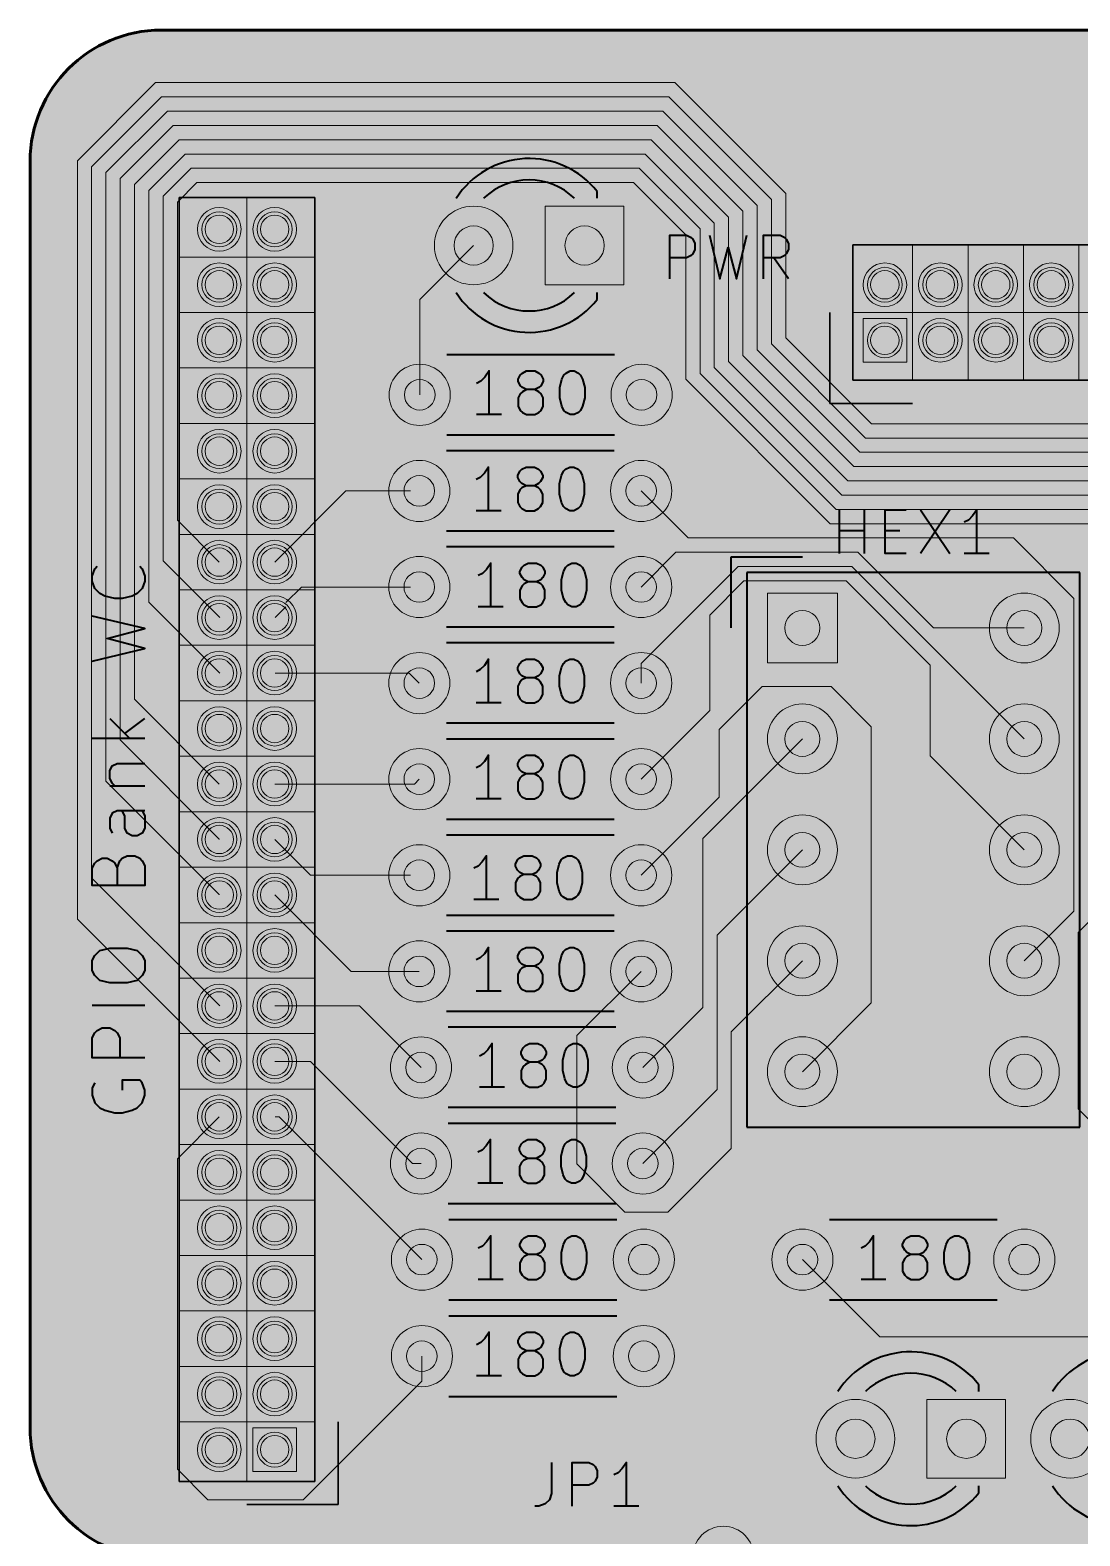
# Model space of a CAD drawing. Header units: millimetres. Extents: x 0 to 100, y -70 to 0.
# Drawn here: x 0 to 24.04, y -34.47 to 0 of the extents above; entities that cross this region are included whole.
import ezdxf

# ---------------------------------------------------------------- set-up
doc = ezdxf.new("R2010")
doc.units = ezdxf.units.MM
for name, color, linetype, lineweight, true_color in [('application board F.Cu', 8, 'Continuous', 18, 0x777779), ('application board F.Silkscreen', 18, 'Continuous', 40, 0x000000), ('application board pcb edge', 18, 'Continuous', 60, 0x000000), ('GPIO connector frame', 18, 'Continuous', 35, 0x000000), ('GPIO connector holes', 18, 'Continuous', 5, 0x000000), ('pcb board fill', 7, 'Continuous', 13, 0xefefef)]:
    doc.layers.add(name, color=color, linetype=linetype, lineweight=lineweight, true_color=true_color)

msp = doc.modelspace()

# ---------------------------------------------------------------- hatches: boundary and pattern name
at = {"layer": 'pcb board fill', "transparency": 33554687}
h = msp.add_hatch(color=256, dxfattribs=at)
edge = h.paths.add_edge_path(flags=0)
edge.add_line((100, -67.01), (100, -35.01))
edge.add_line((100, -35.01), (100, -3))
edge.add_arc((97, -3), 3, 0, 90)
edge.add_line((97, 0), (50, 0))
edge.add_line((50, 0), (3, 0))
edge.add_arc((3, -3), 3, 90, 180)
edge.add_line((0, -3), (0, -32))
edge.add_arc((3, -32), 3, 180, 270)
edge.add_line((3, -35), (7, -35))
edge.add_arc((7, -38), 3, 0, 90, ccw=False)
edge.add_line((10, -38), (10, -57))
edge.add_arc((13, -57), 3, 180, 270)
edge.add_line((13, -60), (15, -60))
edge.add_arc((15, -63), 3, 0, 90, ccw=False)
edge.add_line((18, -63), (18, -68))
edge.add_arc((20, -68), 2, 180, 270)
edge.add_line((20, -70), (50, -70))
edge.add_line((50, -70), (97, -70.000025))
edge.add_arc((96.9974, -66.9974), 3.002626, 270.0496133, 359.7595675)

# ---------------------------------------------------------------- linework, layer by layer
at = {"layer": 'application board F.Cu', "flags": 128}
for points in [[(1.081, -2.991864), (2.871864, -1.201)], [(2.871864, -1.201), (14.761, -1.201)], [(14.761, -1.201), (17.3, -3.74)], [(1.408, -3.127312), (3.007312, -1.528)], [(3.007312, -1.528), (14.625552, -1.528)], [(14.625552, -1.528), (16.973, -3.875448)], [(3.14276, -1.855), (1.735, -3.26276)], [(14.490104, -1.855), (3.14276, -1.855)], [(16.646, -4.010896), (14.490104, -1.855)], [(3.278208, -2.182), (2.062, -3.398208)], [(14.354656, -2.182), (3.278208, -2.182)], [(16.319, -4.146344), (14.354656, -2.182)], [(3.413656, -2.509), (2.389, -3.533656)], [(14.219208, -2.509), (3.413656, -2.509)], [(15.992, -4.281792), (14.219208, -2.509)], [(1.081, -20.351), (1.081, -2.991864)], [(3.549104, -2.836), (2.716, -3.669104)], [(14.08376, -2.836), (3.549104, -2.836)], [(15.665, -4.41724), (14.08376, -2.836)], [(1.408, -19.408), (1.408, -3.127312)], [(1.735, -3.26276), (1.735, -17.195)], [(2.062, -3.398208), (2.062, -16.252)], [(3.684552, -3.163), (3.043, -3.804552)], [(13.948312, -3.163), (3.684552, -3.163)], [(15.338, -4.552688), (13.948312, -3.163)], [(2.389, -3.533656), (2.389, -15.319)], [(2.716, -3.669104), (2.716, -13.096)], [(3.82, -3.49), (3.37, -3.94)], [(13.812864, -3.49), (3.82, -3.49)], [(15.011, -4.688136), (13.812864, -3.49)], [(17.3, -3.74), (17.3, -7.045104)], [(3.043, -3.804552), (3.043, -12.153)], [(3.37, -3.94), (3.37, -11.22)], [(13.595, -4.03), (13.595, -5.83), (11.795, -5.83), (11.795, -4.03), (13.595, -4.03)], [(16.646, -7.316), (16.646, -4.010896)], [(16.973, -3.875448), (16.973, -7.180552)], [(15.665, -7.722344), (15.665, -4.41724)], [(15.992, -7.586896), (15.992, -4.281792)], [(16.319, -7.451448), (16.319, -4.146344)], [(15.011, -7.99324), (15.011, -4.688136)], [(15.338, -7.857792), (15.338, -4.552688)], [(10.155, -4.93), (8.92, -6.165)], [(8.92, -6.165), (8.92, -8.35)], [(19.07, -6.6), (20.07, -6.6), (20.07, -7.6), (19.07, -7.6), (19.07, -6.6)], [(16.973, -7.180552), (19.130448, -9.338)], [(17.3, -7.045104), (19.265896, -9.011)], [(18.859552, -9.992), (16.319, -7.451448)], [(18.995, -9.665), (16.646, -7.316)], [(18.453208, -10.973), (15.338, -7.857792)], [(18.588656, -10.646), (15.665, -7.722344)], [(18.724104, -10.319), (15.992, -7.586896)], [(18.31776, -11.3), (15.011, -7.99324)], [(19.265896, -9.011), (40.515688, -9.011)], [(19.130448, -9.338), (40.38024, -9.338)], [(40.109344, -9.992), (18.859552, -9.992)], [(40.244792, -9.665), (18.995, -9.665)], [(39.973896, -10.319), (18.724104, -10.319)], [(7.23, -10.55), (5.6, -12.18)], [(8.7055, -10.55), (7.23, -10.55)], [(13.99, -10.55), (15.067, -11.627)], [(39.838448, -10.646), (18.588656, -10.646)], [(39.703, -10.973), (18.453208, -10.973)], [(3.37, -11.22), (4.33, -12.18)], [(38.02, -11.3), (18.31776, -11.3)], [(15.067, -11.627), (22.517, -11.627)], [(22.517, -11.627), (23.9, -13.01)], [(13.99, -12.75), (14.786, -11.954)], [(14.786, -11.954), (18.951698, -11.954)], [(18.951698, -11.954), (20.684948, -13.68725)], [(3.043, -12.153), (4.34, -13.45)], [(16.209, -12.281), (13.99, -14.5)], [(18.81625, -12.281), (16.209, -12.281)], [(22.7625, -16.22725), (18.81625, -12.281)], [(6.21, -12.75), (5.85525, -13.10475)], [(8.7055, -12.75), (6.21, -12.75)], [(16.344448, -12.608), (15.56, -13.392448)], [(18.680802, -12.608), (16.344448, -12.608)], [(20.61, -14.537198), (18.680802, -12.608)], [(2.716, -13.096), (4.34, -14.72)], [(16.8825, -14.48725), (16.8825, -12.88725), (18.4825, -12.88725), (18.4825, -14.48725), (16.8825, -14.48725)], [(23.9, -13.01), (23.9, -20.16975)], [(5.85525, -13.20475), (5.61, -13.45)], [(15.56, -13.392448), (15.56, -15.58)], [(20.684948, -13.68725), (22.7625, -13.68725)], [(8.68, -14.72), (5.61, -14.72)], [(8.91, -14.95), (8.68, -14.72)], [(13.99, -14.5), (13.99, -14.95)], [(20.61, -16.61475), (20.61, -14.537198)], [(15.78, -16.01), (16.76, -15.03)], [(16.76, -15.03), (18.34, -15.03)], [(18.34, -15.03), (19.26, -15.95)], [(2.389, -15.319), (4.33, -17.26)], [(15.56, -15.58), (13.99, -17.15)], [(15.78, -17.56), (15.78, -16.01)], [(19.26, -15.95), (19.26, -22.26975)], [(2.062, -16.252), (4.33, -18.52)], [(15.4, -18.50975), (17.6825, -16.22725)], [(22.7625, -18.76725), (20.61, -16.61475)], [(1.735, -17.195), (4.33, -19.79)], [(8.8, -17.26), (8.91, -17.15)], [(5.6, -17.26), (8.8, -17.26)], [(13.99, -19.35), (15.78, -17.56)], [(4.33, -18.52), (4.33, -18.53)], [(6.42, -19.35), (5.6, -18.53)], [(15.4, -22.38), (15.4, -18.50975)], [(15.727, -20.72275), (17.6825, -18.76725)], [(25.883, -18.76725), (23.993, -20.65725)], [(4.34, -22.34), (1.408, -19.408)], [(7.35, -19.35), (6.42, -19.35)], [(8.7055, -19.35), (7.2395, -19.35)], [(4.33, -19.79), (4.33, -19.8)], [(7.35, -21.55), (5.6, -19.8)], [(23.9, -20.16975), (22.7625, -21.30725)], [(4.34, -23.61), (1.081, -20.351)], [(23.993, -20.65725), (23.993, -24.695448)], [(15.727, -24.253), (15.727, -20.72275)], [(17.6825, -21.30725), (16.054, -22.93575)], [(8.91, -21.55), (7.35, -21.55)], [(12.52, -23.02), (13.99, -21.55)], [(7.54, -22.34), (5.6, -22.34)], [(8.95, -23.75), (7.54, -22.34)], [(14.03, -23.75), (15.4, -22.38)], [(19.26, -22.26975), (17.6825, -23.84725)], [(12.52, -25.96), (12.52, -23.02)], [(16.054, -22.93575), (16.054, -25.606)], [(5.6, -23.61), (6.417552, -23.61)], [(6.417552, -23.61), (8.757552, -25.95)], [(14.03, -25.95), (15.727, -24.253)], [(23.993, -24.695448), (25.594552, -26.297)], [(3.37, -25.84), (4.33, -24.88)], [(5.61, -24.88), (5.7, -24.88)], [(5.7, -24.88), (8.97, -28.15)], [(3.37, -32.95), (3.37, -25.84)], [(16.054, -25.606), (14.6, -27.06)], [(8.757552, -25.95), (8.95, -25.95)], [(13.62, -27.06), (12.52, -25.96)], [(14.6, -27.06), (13.62, -27.06)], [(17.6825, -28.15), (19.4525, -29.92)], [(19.4525, -29.92), (40.52, -29.92)], [(8.97, -30.36), (8.97, -30.93)], [(8.97, -30.93), (6.25, -33.65)], [(22.335, -31.35), (22.335, -33.15), (20.535, -33.15), (20.535, -31.35), (22.335, -31.35)], [(5.1, -33), (5.1, -32), (6.1, -32), (6.1, -33), (5.1, -33)], [(4.07, -33.65), (3.37, -32.95)], [(6.25, -33.65), (4.07, -33.65)]]:
    msp.add_lwpolyline(points, dxfattribs=at)
at = {"layer": 'application board F.Cu'}
for centre, radius in [((4.33, -4.56), 0.5), ((5.6, -4.56), 0.5), ((10.155, -4.93), 0.9), ((4.33, -4.56), 0.325), ((5.6, -4.56), 0.325), ((10.155, -4.93), 0.45), ((12.695, -4.93), 0.45), ((4.33, -5.83), 0.5), ((4.33, -5.83), 0.325), ((5.6, -5.83), 0.5), ((5.6, -5.83), 0.325), ((19.57, -5.83), 0.5), ((19.57, -5.83), 0.325), ((20.84, -5.83), 0.5), ((20.84, -5.83), 0.325), ((22.11, -5.83), 0.5), ((22.11, -5.83), 0.325), ((23.38, -5.83), 0.5), ((23.38, -5.83), 0.325), ((4.33, -7.1), 0.5), ((4.33, -7.1), 0.325), ((5.6, -7.1), 0.5), ((5.6, -7.1), 0.325), ((19.57, -7.1), 0.325), ((20.84, -7.1), 0.5), ((20.84, -7.1), 0.325), ((22.11, -7.1), 0.5), ((22.11, -7.1), 0.325), ((23.38, -7.1), 0.5), ((23.38, -7.1), 0.325), ((4.33, -8.37), 0.5), ((5.6, -8.37), 0.5), ((8.92, -8.35), 0.7), ((14, -8.35), 0.7), ((4.33, -8.37), 0.325), ((5.6, -8.37), 0.325), ((8.92, -8.35), 0.35), ((14, -8.35), 0.35), ((4.33, -9.64), 0.5), ((5.6, -9.64), 0.5), ((4.33, -9.64), 0.325), ((5.6, -9.64), 0.325), ((8.91, -10.55), 0.7), ((13.99, -10.55), 0.7), ((8.91, -10.55), 0.35), ((13.99, -10.55), 0.35), ((4.33, -10.91), 0.5), ((4.33, -10.91), 0.325), ((5.6, -10.91), 0.5), ((5.6, -10.91), 0.325), ((4.33, -12.18), 0.5), ((5.6, -12.18), 0.5), ((4.33, -12.18), 0.325), ((5.6, -12.18), 0.325), ((8.91, -12.75), 0.7), ((13.99, -12.75), 0.7), ((8.91, -12.75), 0.35), ((13.99, -12.75), 0.35), ((4.33, -13.45), 0.5), ((5.6, -13.45), 0.5), ((22.7625, -13.68725), 0.8), ((4.33, -13.45), 0.325), ((5.6, -13.45), 0.325), ((17.6825, -13.68725), 0.4), ((22.7625, -13.68725), 0.4), ((4.33, -14.72), 0.5), ((4.33, -14.72), 0.325), ((5.6, -14.72), 0.5), ((5.6, -14.72), 0.325), ((8.91, -14.95), 0.7), ((13.99, -14.95), 0.7), ((8.91, -14.95), 0.35), ((13.99, -14.95), 0.35), ((4.33, -15.99), 0.5), ((5.6, -15.99), 0.5), ((17.6825, -16.22725), 0.8), ((22.7625, -16.22725), 0.8), ((4.33, -15.99), 0.325), ((5.6, -15.99), 0.325), ((17.6825, -16.22725), 0.4), ((22.7625, -16.22725), 0.4), ((8.91, -17.15), 0.7), ((13.99, -17.15), 0.7), ((4.33, -17.26), 0.5), ((5.6, -17.26), 0.5), ((8.91, -17.15), 0.35), ((13.99, -17.15), 0.35), ((4.33, -17.26), 0.325), ((5.6, -17.26), 0.325), ((4.33, -18.53), 0.5), ((4.33, -18.53), 0.325), ((5.6, -18.53), 0.5), ((5.6, -18.53), 0.325), ((17.6825, -18.76725), 0.8), ((22.7625, -18.76725), 0.8), ((17.6825, -18.76725), 0.4), ((22.7625, -18.76725), 0.4), ((8.91, -19.35), 0.7), ((13.99, -19.35), 0.7), ((4.33, -19.8), 0.5), ((5.6, -19.8), 0.5), ((8.91, -19.35), 0.35), ((13.99, -19.35), 0.35), ((4.33, -19.8), 0.325), ((5.6, -19.8), 0.325), ((4.33, -21.07), 0.5), ((5.6, -21.07), 0.5), ((17.6825, -21.30725), 0.8), ((22.7625, -21.30725), 0.8), ((4.33, -21.07), 0.325), ((5.6, -21.07), 0.325), ((8.91, -21.55), 0.7), ((13.99, -21.55), 0.7), ((17.6825, -21.30725), 0.4), ((22.7625, -21.30725), 0.4), ((8.91, -21.55), 0.35), ((13.99, -21.55), 0.35), ((4.33, -22.34), 0.5), ((4.33, -22.34), 0.325), ((5.6, -22.34), 0.5), ((5.6, -22.34), 0.325), ((8.95, -23.75), 0.7), ((14.03, -23.75), 0.7), ((17.6825, -23.84725), 0.8), ((22.7625, -23.84725), 0.8), ((4.33, -23.61), 0.5), ((4.33, -23.61), 0.325), ((5.6, -23.61), 0.5), ((5.6, -23.61), 0.325), ((8.95, -23.75), 0.35), ((14.03, -23.75), 0.35), ((17.6825, -23.84725), 0.4), ((22.7625, -23.84725), 0.4), ((4.33, -24.88), 0.5), ((5.6, -24.88), 0.5), ((4.33, -24.88), 0.325), ((5.6, -24.88), 0.325), ((8.95, -25.95), 0.7), ((14.03, -25.95), 0.7), ((4.33, -26.15), 0.5), ((4.33, -26.15), 0.325), ((5.6, -26.15), 0.5), ((5.6, -26.15), 0.325), ((8.95, -25.95), 0.35), ((14.03, -25.95), 0.35), ((4.33, -27.42), 0.5), ((4.33, -27.42), 0.325), ((5.6, -27.42), 0.5), ((5.6, -27.42), 0.325), ((8.97, -28.15), 0.7), ((14.05, -28.15), 0.7), ((17.6825, -28.15), 0.7), ((22.7625, -28.15), 0.7), ((8.97, -28.15), 0.35), ((14.05, -28.15), 0.35), ((17.6825, -28.15), 0.35), ((22.7625, -28.15), 0.35), ((4.33, -28.69), 0.5), ((5.6, -28.69), 0.5), ((4.33, -28.69), 0.325), ((5.6, -28.69), 0.325), ((4.33, -29.96), 0.5), ((4.33, -29.96), 0.325), ((5.6, -29.96), 0.5), ((5.6, -29.96), 0.325), ((8.97, -30.36), 0.7), ((14.05, -30.36), 0.7), ((8.97, -30.36), 0.35), ((14.05, -30.36), 0.35), ((4.33, -31.23), 0.5), ((4.33, -31.23), 0.325), ((5.6, -31.23), 0.5), ((5.6, -31.23), 0.325), ((18.895, -32.25), 0.9), ((23.81, -32.25), 0.9), ((4.33, -32.5), 0.5), ((18.895, -32.25), 0.45), ((21.435, -32.25), 0.45), ((23.81, -32.25), 0.45), ((4.33, -32.5), 0.325), ((5.6, -32.5), 0.325), ((15.8704, -34.955), 0.7)]:
    msp.add_circle(centre, radius, dxfattribs=at)
at = {"layer": 'application board F.Silkscreen', "flags": 128}
for points in [[(12.985, -3.694484, 0.513930266), (9.752665, -3.851392)], [(12.465961, -3.85, 0.40351877), (10.38387, -3.850163)], [(9.752665, -6.008608, 0.513930266), (12.985, -6.165516)], [(10.38387, -6.009837, 0.40351877), (12.465961, -6.01)], [(21.725, -31.014484, 0.513930266), (18.492665, -31.171392)], [(26.64, -31.014484, 0.513930266), (23.407665, -31.171392)], [(21.205961, -31.17, 0.40351877), (19.12387, -31.170163)], [(18.492665, -33.328608, 0.513930266), (21.725, -33.485516)], [(19.12387, -33.329837, 0.40351877), (21.205961, -33.33)], [(23.407665, -33.328608, 0.513930266), (26.64, -33.485516)]]:
    msp.add_lwpolyline(points, format="xyb", dxfattribs=at)
for points in [[(12.985, -3.85), (12.985, -3.694)], [(14.646666, -5.69238), (14.646666, -4.69238), (15.027619, -4.69238), (15.122857, -4.74), (15.170476, -4.787619), (15.218095, -4.882857), (15.218095, -5.025714), (15.170476, -5.120952), (15.122857, -5.168571), (15.027619, -5.21619), (14.646666, -5.21619)], [(15.551428, -4.69238), (15.789523, -5.69238), (15.98, -4.978095), (16.170476, -5.69238), (16.408571, -4.69238)], [(16.789523, -5.69238), (16.789523, -4.69238), (17.170476, -4.69238), (17.265714, -4.74), (17.313333, -4.787619), (17.360952, -4.882857), (17.360952, -5.025714), (17.313333, -5.120952), (17.265714, -5.168571), (17.170476, -5.21619), (16.789523, -5.21619)], [(17.360952, -5.69238), (17.027619, -5.21619)], [(12.985, -6.166), (12.985, -6.01)], [(13.38, -7.43), (9.54, -7.43)], [(10.507619, -8.80238), (10.507619, -7.80238), (10.41238, -7.945238), (10.317142, -8.040476), (10.221904, -8.088095)], [(11.364761, -8.230952), (11.269523, -8.183333), (11.221904, -8.135714), (11.174285, -8.040476), (11.174285, -7.992857), (11.221904, -7.897619), (11.269523, -7.85), (11.364761, -7.80238), (11.555238, -7.80238), (11.650476, -7.85), (11.698095, -7.897619), (11.745714, -7.992857), (11.745714, -8.040476), (11.698095, -8.135714), (11.650476, -8.183333), (11.555238, -8.230952), (11.364761, -8.230952), (11.269523, -8.278571), (11.221904, -8.32619), (11.174285, -8.421428), (11.174285, -8.611904), (11.221904, -8.707142), (11.269523, -8.754761), (11.364761, -8.80238), (11.555238, -8.80238), (11.650476, -8.754761), (11.698095, -8.707142), (11.745714, -8.611904), (11.745714, -8.421428), (11.698095, -8.32619), (11.650476, -8.278571), (11.555238, -8.230952)], [(12.364761, -7.80238), (12.46, -7.80238), (12.555238, -7.85), (12.602857, -7.897619), (12.650476, -7.992857), (12.698095, -8.183333), (12.698095, -8.421428), (12.650476, -8.611904), (12.602857, -8.707142), (12.555238, -8.754761), (12.46, -8.80238), (12.364761, -8.80238), (12.269523, -8.754761), (12.221904, -8.707142), (12.174285, -8.611904), (12.126666, -8.421428), (12.126666, -8.183333), (12.174285, -7.992857), (12.221904, -7.897619), (12.269523, -7.85), (12.364761, -7.80238)], [(10.793333, -8.80238), (10.221904, -8.80238)], [(13.38, -9.27), (9.54, -9.27)], [(13.37, -9.63), (9.53, -9.63)], [(10.497619, -11.00238), (10.497619, -10.00238), (10.40238, -10.145238), (10.307142, -10.240476), (10.211904, -10.288095)], [(11.354761, -10.430952), (11.259523, -10.383333), (11.211904, -10.335714), (11.164285, -10.240476), (11.164285, -10.192857), (11.211904, -10.097619), (11.259523, -10.05), (11.354761, -10.00238), (11.545238, -10.00238), (11.640476, -10.05), (11.688095, -10.097619), (11.735714, -10.192857), (11.735714, -10.240476), (11.688095, -10.335714), (11.640476, -10.383333), (11.545238, -10.430952), (11.354761, -10.430952), (11.259523, -10.478571), (11.211904, -10.52619), (11.164285, -10.621428), (11.164285, -10.811904), (11.211904, -10.907142), (11.259523, -10.954761), (11.354761, -11.00238), (11.545238, -11.00238), (11.640476, -10.954761), (11.688095, -10.907142), (11.735714, -10.811904), (11.735714, -10.621428), (11.688095, -10.52619), (11.640476, -10.478571), (11.545238, -10.430952)], [(12.354761, -10.00238), (12.45, -10.00238), (12.545238, -10.05), (12.592857, -10.097619), (12.640476, -10.192857), (12.688095, -10.383333), (12.688095, -10.621428), (12.640476, -10.811904), (12.592857, -10.907142), (12.545238, -10.954761), (12.45, -11.00238), (12.354761, -11.00238), (12.259523, -10.954761), (12.211904, -10.907142), (12.164285, -10.811904), (12.116666, -10.621428), (12.116666, -10.383333), (12.164285, -10.192857), (12.211904, -10.097619), (12.259523, -10.05), (12.354761, -10.00238)], [(10.783333, -11.00238), (10.211904, -11.00238)], [(18.532023, -11.98063), (18.532023, -10.98063)], [(19.103452, -11.98063), (19.103452, -10.98063)], [(20.055833, -11.98063), (19.579642, -11.98063), (19.579642, -10.98063), (20.055833, -10.98063)], [(20.389166, -10.98063), (21.055833, -11.98063)], [(21.055833, -10.98063), (20.389166, -11.98063)], [(21.67488, -11.98063), (21.67488, -10.98063), (21.579642, -11.123488), (21.484404, -11.218726), (21.389166, -11.266345)], [(13.37, -11.47), (9.53, -11.47)], [(18.532023, -11.456821), (19.103452, -11.456821)], [(19.579642, -11.456821), (19.912976, -11.456821)], [(13.37, -11.83), (9.53, -11.83)], [(16.0525, -13.68725), (16.0525, -12.05725)], [(16.0525, -12.05725), (17.6825, -12.05725)], [(21.960595, -11.98063), (21.389166, -11.98063)], [(2.508571, -12.272857), (2.565714, -12.33), (2.622857, -12.501428), (2.622857, -12.615714), (2.565714, -12.787142), (2.451428, -12.901428), (2.337142, -12.958571), (2.108571, -13.015714), (1.937142, -13.015714), (1.708571, -12.958571), (1.594285, -12.901428), (1.48, -12.787142), (1.422857, -12.615714), (1.422857, -12.501428), (1.48, -12.33), (1.537142, -12.272857)], [(10.547619, -13.20238), (10.547619, -12.20238), (10.45238, -12.345238), (10.357142, -12.440476), (10.261904, -12.488095)], [(11.404761, -12.630952), (11.309523, -12.583333), (11.261904, -12.535714), (11.214285, -12.440476), (11.214285, -12.392857), (11.261904, -12.297619), (11.309523, -12.25), (11.404761, -12.20238), (11.595238, -12.20238), (11.690476, -12.25), (11.738095, -12.297619), (11.785714, -12.392857), (11.785714, -12.440476), (11.738095, -12.535714), (11.690476, -12.583333), (11.595238, -12.630952), (11.404761, -12.630952), (11.309523, -12.678571), (11.261904, -12.72619), (11.214285, -12.821428), (11.214285, -13.011904), (11.261904, -13.107142), (11.309523, -13.154761), (11.404761, -13.20238), (11.595238, -13.20238), (11.690476, -13.154761), (11.738095, -13.107142), (11.785714, -13.011904), (11.785714, -12.821428), (11.738095, -12.72619), (11.690476, -12.678571), (11.595238, -12.630952)], [(12.404761, -12.20238), (12.5, -12.20238), (12.595238, -12.25), (12.642857, -12.297619), (12.690476, -12.392857), (12.738095, -12.583333), (12.738095, -12.821428), (12.690476, -13.011904), (12.642857, -13.107142), (12.595238, -13.154761), (12.5, -13.20238), (12.404761, -13.20238), (12.309523, -13.154761), (12.261904, -13.107142), (12.214285, -13.011904), (12.166666, -12.821428), (12.166666, -12.583333), (12.214285, -12.392857), (12.261904, -12.297619), (12.309523, -12.25), (12.404761, -12.20238)], [(24.0325, -12.41725), (16.4125, -12.41725)], [(16.4125, -12.41725), (16.4125, -25.11725)], [(24.0325, -25.11725), (24.0325, -12.41725)], [(1.422857, -14.444285), (2.622857, -14.158571), (1.765714, -13.93), (2.622857, -13.701428), (1.422857, -13.415714)], [(10.833333, -13.20238), (10.261904, -13.20238)], [(13.37, -13.67), (9.53, -13.67)], [(13.37, -14.03), (9.53, -14.03)], [(10.497619, -15.40238), (10.497619, -14.40238), (10.40238, -14.545238), (10.307142, -14.640476), (10.211904, -14.688095)], [(11.354761, -14.830952), (11.259523, -14.783333), (11.211904, -14.735714), (11.164285, -14.640476), (11.164285, -14.592857), (11.211904, -14.497619), (11.259523, -14.45), (11.354761, -14.40238), (11.545238, -14.40238), (11.640476, -14.45), (11.688095, -14.497619), (11.735714, -14.592857), (11.735714, -14.640476), (11.688095, -14.735714), (11.640476, -14.783333), (11.545238, -14.830952), (11.354761, -14.830952), (11.259523, -14.878571), (11.211904, -14.92619), (11.164285, -15.021428), (11.164285, -15.211904), (11.211904, -15.307142), (11.259523, -15.354761), (11.354761, -15.40238), (11.545238, -15.40238), (11.640476, -15.354761), (11.688095, -15.307142), (11.735714, -15.211904), (11.735714, -15.021428), (11.688095, -14.92619), (11.640476, -14.878571), (11.545238, -14.830952)], [(12.354761, -14.40238), (12.45, -14.40238), (12.545238, -14.45), (12.592857, -14.497619), (12.640476, -14.592857), (12.688095, -14.783333), (12.688095, -15.021428), (12.640476, -15.211904), (12.592857, -15.307142), (12.545238, -15.354761), (12.45, -15.40238), (12.354761, -15.40238), (12.259523, -15.354761), (12.211904, -15.307142), (12.164285, -15.211904), (12.116666, -15.021428), (12.116666, -14.783333), (12.164285, -14.592857), (12.211904, -14.497619), (12.259523, -14.45), (12.354761, -14.40238)], [(10.783333, -15.40238), (10.211904, -15.40238)], [(1.822857, -15.758571), (2.28, -16.215714)], [(2.165714, -16.101428), (2.622857, -15.758571)], [(13.37, -15.87), (9.53, -15.87)], [(2.622857, -16.215714), (1.422857, -16.215714)], [(13.37, -16.23), (9.53, -16.23)], [(1.937142, -17.301428), (1.88, -17.244285), (1.822857, -17.13), (1.822857, -16.958571), (1.88, -16.844285), (1.994285, -16.787142), (2.622857, -16.787142)], [(10.497619, -17.60238), (10.497619, -16.60238), (10.40238, -16.745238), (10.307142, -16.840476), (10.211904, -16.888095)], [(11.354761, -17.030952), (11.259523, -16.983333), (11.211904, -16.935714), (11.164285, -16.840476), (11.164285, -16.792857), (11.211904, -16.697619), (11.259523, -16.65), (11.354761, -16.60238), (11.545238, -16.60238), (11.640476, -16.65), (11.688095, -16.697619), (11.735714, -16.792857), (11.735714, -16.840476), (11.688095, -16.935714), (11.640476, -16.983333), (11.545238, -17.030952), (11.354761, -17.030952), (11.259523, -17.078571), (11.211904, -17.12619), (11.164285, -17.221428), (11.164285, -17.411904), (11.211904, -17.507142), (11.259523, -17.554761), (11.354761, -17.60238), (11.545238, -17.60238), (11.640476, -17.554761), (11.688095, -17.507142), (11.735714, -17.411904), (11.735714, -17.221428), (11.688095, -17.12619), (11.640476, -17.078571), (11.545238, -17.030952)], [(12.354761, -16.60238), (12.45, -16.60238), (12.545238, -16.65), (12.592857, -16.697619), (12.640476, -16.792857), (12.688095, -16.983333), (12.688095, -17.221428), (12.640476, -17.411904), (12.592857, -17.507142), (12.545238, -17.554761), (12.45, -17.60238), (12.354761, -17.60238), (12.259523, -17.554761), (12.211904, -17.507142), (12.164285, -17.411904), (12.116666, -17.221428), (12.116666, -16.983333), (12.164285, -16.792857), (12.211904, -16.697619), (12.259523, -16.65), (12.354761, -16.60238)], [(1.822857, -17.301428), (2.622857, -17.301428)], [(2.622857, -17.872857), (1.994285, -17.872857), (1.88, -17.93), (1.822857, -18.044285), (1.822857, -18.272857), (1.88, -18.387142)], [(2.565714, -17.872857), (2.622857, -17.987142), (2.622857, -18.272857), (2.565714, -18.387142), (2.451428, -18.444285), (2.337142, -18.444285), (2.222857, -18.387142), (2.165714, -18.272857), (2.165714, -17.987142), (2.108571, -17.872857)], [(10.783333, -17.60238), (10.211904, -17.60238)], [(13.37, -18.07), (9.53, -18.07)], [(13.37, -18.43), (9.53, -18.43)], [(1.994285, -19.187142), (2.051428, -19.015714), (2.108571, -18.958571), (2.222857, -18.901428), (2.394285, -18.901428), (2.508571, -18.958571), (2.565714, -19.015714), (2.622857, -19.13), (2.622857, -19.587142), (1.422857, -19.587142), (1.422857, -19.187142), (1.48, -19.072857), (1.537142, -19.015714), (1.651428, -18.958571), (1.765714, -18.958571), (1.88, -19.015714), (1.937142, -19.072857), (1.994285, -19.187142), (1.994285, -19.587142)], [(10.447619, -19.90238), (10.447619, -18.90238), (10.35238, -19.045238), (10.257142, -19.140476), (10.161904, -19.188095)], [(11.304761, -19.330952), (11.209523, -19.283333), (11.161904, -19.235714), (11.114285, -19.140476), (11.114285, -19.092857), (11.161904, -18.997619), (11.209523, -18.95), (11.304761, -18.90238), (11.495238, -18.90238), (11.590476, -18.95), (11.638095, -18.997619), (11.685714, -19.092857), (11.685714, -19.140476), (11.638095, -19.235714), (11.590476, -19.283333), (11.495238, -19.330952), (11.304761, -19.330952), (11.209523, -19.378571), (11.161904, -19.42619), (11.114285, -19.521428), (11.114285, -19.711904), (11.161904, -19.807142), (11.209523, -19.854761), (11.304761, -19.90238), (11.495238, -19.90238), (11.590476, -19.854761), (11.638095, -19.807142), (11.685714, -19.711904), (11.685714, -19.521428), (11.638095, -19.42619), (11.590476, -19.378571), (11.495238, -19.330952)], [(12.304761, -18.90238), (12.4, -18.90238), (12.495238, -18.95), (12.542857, -18.997619), (12.590476, -19.092857), (12.638095, -19.283333), (12.638095, -19.521428), (12.590476, -19.711904), (12.542857, -19.807142), (12.495238, -19.854761), (12.4, -19.90238), (12.304761, -19.90238), (12.209523, -19.854761), (12.161904, -19.807142), (12.114285, -19.711904), (12.066666, -19.521428), (12.066666, -19.283333), (12.114285, -19.092857), (12.161904, -18.997619), (12.209523, -18.95), (12.304761, -18.90238)], [(10.733333, -19.90238), (10.161904, -19.90238)], [(13.37, -20.27), (9.53, -20.27)], [(13.37, -20.63), (9.53, -20.63)], [(1.422857, -21.53), (1.422857, -21.301428), (1.48, -21.187142), (1.594285, -21.072857), (1.822857, -21.015714), (2.222857, -21.015714), (2.451428, -21.072857), (2.565714, -21.187142), (2.622857, -21.301428), (2.622857, -21.53), (2.565714, -21.644285), (2.451428, -21.758571), (2.222857, -21.815714), (1.822857, -21.815714), (1.594285, -21.758571), (1.48, -21.644285), (1.422857, -21.53)], [(10.497619, -22.00238), (10.497619, -21.00238), (10.40238, -21.145238), (10.307142, -21.240476), (10.211904, -21.288095)], [(11.354761, -21.430952), (11.259523, -21.383333), (11.211904, -21.335714), (11.164285, -21.240476), (11.164285, -21.192857), (11.211904, -21.097619), (11.259523, -21.05), (11.354761, -21.00238), (11.545238, -21.00238), (11.640476, -21.05), (11.688095, -21.097619), (11.735714, -21.192857), (11.735714, -21.240476), (11.688095, -21.335714), (11.640476, -21.383333), (11.545238, -21.430952), (11.354761, -21.430952), (11.259523, -21.478571), (11.211904, -21.52619), (11.164285, -21.621428), (11.164285, -21.811904), (11.211904, -21.907142), (11.259523, -21.954761), (11.354761, -22.00238), (11.545238, -22.00238), (11.640476, -21.954761), (11.688095, -21.907142), (11.735714, -21.811904), (11.735714, -21.621428), (11.688095, -21.52619), (11.640476, -21.478571), (11.545238, -21.430952)], [(12.354761, -21.00238), (12.45, -21.00238), (12.545238, -21.05), (12.592857, -21.097619), (12.640476, -21.192857), (12.688095, -21.383333), (12.688095, -21.621428), (12.640476, -21.811904), (12.592857, -21.907142), (12.545238, -21.954761), (12.45, -22.00238), (12.354761, -22.00238), (12.259523, -21.954761), (12.211904, -21.907142), (12.164285, -21.811904), (12.116666, -21.621428), (12.116666, -21.383333), (12.164285, -21.192857), (12.211904, -21.097619), (12.259523, -21.05), (12.354761, -21.00238)], [(10.783333, -22.00238), (10.211904, -22.00238)], [(2.622857, -22.33), (1.422857, -22.33)], [(13.37, -22.47), (9.53, -22.47)], [(2.622857, -23.53), (1.422857, -23.53), (1.422857, -23.072857), (1.48, -22.958571), (1.537142, -22.901428), (1.651428, -22.844285), (1.822857, -22.844285), (1.937142, -22.901428), (1.994285, -22.958571), (2.051428, -23.072857), (2.051428, -23.53)], [(13.41, -22.83), (9.57, -22.83)], [(10.577619, -24.20238), (10.577619, -23.20238), (10.48238, -23.345238), (10.387142, -23.440476), (10.291904, -23.488095)], [(11.434761, -23.630952), (11.339523, -23.583333), (11.291904, -23.535714), (11.244285, -23.440476), (11.244285, -23.392857), (11.291904, -23.297619), (11.339523, -23.25), (11.434761, -23.20238), (11.625238, -23.20238), (11.720476, -23.25), (11.768095, -23.297619), (11.815714, -23.392857), (11.815714, -23.440476), (11.768095, -23.535714), (11.720476, -23.583333), (11.625238, -23.630952), (11.434761, -23.630952), (11.339523, -23.678571), (11.291904, -23.72619), (11.244285, -23.821428), (11.244285, -24.011904), (11.291904, -24.107142), (11.339523, -24.154761), (11.434761, -24.20238), (11.625238, -24.20238), (11.720476, -24.154761), (11.768095, -24.107142), (11.815714, -24.011904), (11.815714, -23.821428), (11.768095, -23.72619), (11.720476, -23.678571), (11.625238, -23.630952)], [(12.434761, -23.20238), (12.53, -23.20238), (12.625238, -23.25), (12.672857, -23.297619), (12.720476, -23.392857), (12.768095, -23.583333), (12.768095, -23.821428), (12.720476, -24.011904), (12.672857, -24.107142), (12.625238, -24.154761), (12.53, -24.20238), (12.434761, -24.20238), (12.339523, -24.154761), (12.291904, -24.107142), (12.244285, -24.011904), (12.196666, -23.821428), (12.196666, -23.583333), (12.244285, -23.392857), (12.291904, -23.297619), (12.339523, -23.25), (12.434761, -23.20238)], [(1.48, -24.101428), (1.422857, -24.215714), (1.422857, -24.387142), (1.48, -24.558571), (1.594285, -24.672857), (1.708571, -24.73), (1.937142, -24.787142), (2.108571, -24.787142), (2.337142, -24.73), (2.451428, -24.672857), (2.565714, -24.558571), (2.622857, -24.387142), (2.622857, -24.272857), (2.565714, -24.101428), (2.508571, -24.044285), (2.108571, -24.044285), (2.108571, -24.272857)], [(10.863333, -24.20238), (10.291904, -24.20238)], [(13.41, -24.67), (9.57, -24.67)], [(13.41, -25.03), (9.57, -25.03)], [(16.4125, -25.11725), (24.0325, -25.11725)], [(10.537619, -26.40238), (10.537619, -25.40238), (10.44238, -25.545238), (10.347142, -25.640476), (10.251904, -25.688095)], [(11.394761, -25.830952), (11.299523, -25.783333), (11.251904, -25.735714), (11.204285, -25.640476), (11.204285, -25.592857), (11.251904, -25.497619), (11.299523, -25.45), (11.394761, -25.40238), (11.585238, -25.40238), (11.680476, -25.45), (11.728095, -25.497619), (11.775714, -25.592857), (11.775714, -25.640476), (11.728095, -25.735714), (11.680476, -25.783333), (11.585238, -25.830952), (11.394761, -25.830952), (11.299523, -25.878571), (11.251904, -25.92619), (11.204285, -26.021428), (11.204285, -26.211904), (11.251904, -26.307142), (11.299523, -26.354761), (11.394761, -26.40238), (11.585238, -26.40238), (11.680476, -26.354761), (11.728095, -26.307142), (11.775714, -26.211904), (11.775714, -26.021428), (11.728095, -25.92619), (11.680476, -25.878571), (11.585238, -25.830952)], [(12.394761, -25.40238), (12.49, -25.40238), (12.585238, -25.45), (12.632857, -25.497619), (12.680476, -25.592857), (12.728095, -25.783333), (12.728095, -26.021428), (12.680476, -26.211904), (12.632857, -26.307142), (12.585238, -26.354761), (12.49, -26.40238), (12.394761, -26.40238), (12.299523, -26.354761), (12.251904, -26.307142), (12.204285, -26.211904), (12.156666, -26.021428), (12.156666, -25.783333), (12.204285, -25.592857), (12.251904, -25.497619), (12.299523, -25.45), (12.394761, -25.40238)], [(10.823333, -26.40238), (10.251904, -26.40238)], [(13.41, -26.87), (9.57, -26.87)], [(9.59, -27.23), (13.43, -27.23)], [(18.3025, -27.23), (22.1425, -27.23)], [(10.547619, -28.60238), (10.547619, -27.60238), (10.45238, -27.745238), (10.357142, -27.840476), (10.261904, -27.888095)], [(11.404761, -28.030952), (11.309523, -27.983333), (11.261904, -27.935714), (11.214285, -27.840476), (11.214285, -27.792857), (11.261904, -27.697619), (11.309523, -27.65), (11.404761, -27.60238), (11.595238, -27.60238), (11.690476, -27.65), (11.738095, -27.697619), (11.785714, -27.792857), (11.785714, -27.840476), (11.738095, -27.935714), (11.690476, -27.983333), (11.595238, -28.030952), (11.404761, -28.030952), (11.309523, -28.078571), (11.261904, -28.12619), (11.214285, -28.221428), (11.214285, -28.411904), (11.261904, -28.507142), (11.309523, -28.554761), (11.404761, -28.60238), (11.595238, -28.60238), (11.690476, -28.554761), (11.738095, -28.507142), (11.785714, -28.411904), (11.785714, -28.221428), (11.738095, -28.12619), (11.690476, -28.078571), (11.595238, -28.030952)], [(12.404761, -27.60238), (12.5, -27.60238), (12.595238, -27.65), (12.642857, -27.697619), (12.690476, -27.792857), (12.738095, -27.983333), (12.738095, -28.221428), (12.690476, -28.411904), (12.642857, -28.507142), (12.595238, -28.554761), (12.5, -28.60238), (12.404761, -28.60238), (12.309523, -28.554761), (12.261904, -28.507142), (12.214285, -28.411904), (12.166666, -28.221428), (12.166666, -27.983333), (12.214285, -27.792857), (12.261904, -27.697619), (12.309523, -27.65), (12.404761, -27.60238)], [(19.310119, -28.60238), (19.310119, -27.60238), (19.21488, -27.745238), (19.119642, -27.840476), (19.024404, -27.888095)], [(20.167261, -28.030952), (20.072023, -27.983333), (20.024404, -27.935714), (19.976785, -27.840476), (19.976785, -27.792857), (20.024404, -27.697619), (20.072023, -27.65), (20.167261, -27.60238), (20.357738, -27.60238), (20.452976, -27.65), (20.500595, -27.697619), (20.548214, -27.792857), (20.548214, -27.840476), (20.500595, -27.935714), (20.452976, -27.983333), (20.357738, -28.030952), (20.167261, -28.030952), (20.072023, -28.078571), (20.024404, -28.12619), (19.976785, -28.221428), (19.976785, -28.411904), (20.024404, -28.507142), (20.072023, -28.554761), (20.167261, -28.60238), (20.357738, -28.60238), (20.452976, -28.554761), (20.500595, -28.507142), (20.548214, -28.411904), (20.548214, -28.221428), (20.500595, -28.12619), (20.452976, -28.078571), (20.357738, -28.030952)], [(21.167261, -27.60238), (21.2625, -27.60238), (21.357738, -27.65), (21.405357, -27.697619), (21.452976, -27.792857), (21.500595, -27.983333), (21.500595, -28.221428), (21.452976, -28.411904), (21.405357, -28.507142), (21.357738, -28.554761), (21.2625, -28.60238), (21.167261, -28.60238), (21.072023, -28.554761), (21.024404, -28.507142), (20.976785, -28.411904), (20.929166, -28.221428), (20.929166, -27.983333), (20.976785, -27.792857), (21.024404, -27.697619), (21.072023, -27.65), (21.167261, -27.60238)], [(10.833333, -28.60238), (10.261904, -28.60238)], [(19.595833, -28.60238), (19.024404, -28.60238)], [(9.59, -29.07), (13.43, -29.07)], [(18.3025, -29.07), (22.1425, -29.07)], [(9.59, -29.44), (13.43, -29.44)], [(10.507619, -30.81238), (10.507619, -29.81238), (10.41238, -29.955238), (10.317142, -30.050476), (10.221904, -30.098095)], [(11.364761, -30.240952), (11.269523, -30.193333), (11.221904, -30.145714), (11.174285, -30.050476), (11.174285, -30.002857), (11.221904, -29.907619), (11.269523, -29.86), (11.364761, -29.81238), (11.555238, -29.81238), (11.650476, -29.86), (11.698095, -29.907619), (11.745714, -30.002857), (11.745714, -30.050476), (11.698095, -30.145714), (11.650476, -30.193333), (11.555238, -30.240952), (11.364761, -30.240952), (11.269523, -30.288571), (11.221904, -30.33619), (11.174285, -30.431428), (11.174285, -30.621904), (11.221904, -30.717142), (11.269523, -30.764761), (11.364761, -30.81238), (11.555238, -30.81238), (11.650476, -30.764761), (11.698095, -30.717142), (11.745714, -30.621904), (11.745714, -30.431428), (11.698095, -30.33619), (11.650476, -30.288571), (11.555238, -30.240952)], [(12.364761, -29.81238), (12.46, -29.81238), (12.555238, -29.86), (12.602857, -29.907619), (12.650476, -30.002857), (12.698095, -30.193333), (12.698095, -30.431428), (12.650476, -30.621904), (12.602857, -30.717142), (12.555238, -30.764761), (12.46, -30.81238), (12.364761, -30.81238), (12.269523, -30.764761), (12.221904, -30.717142), (12.174285, -30.621904), (12.126666, -30.431428), (12.126666, -30.193333), (12.174285, -30.002857), (12.221904, -29.907619), (12.269523, -29.86), (12.364761, -29.81238)], [(10.793333, -30.81238), (10.221904, -30.81238)], [(21.725, -31.17), (21.725, -31.014)], [(9.59, -31.28), (13.43, -31.28)], [(11.936666, -32.79238), (11.936666, -33.506666), (11.889047, -33.649523), (11.793809, -33.744761), (11.650952, -33.79238), (11.555714, -33.79238)], [(12.412857, -33.79238), (12.412857, -32.79238), (12.793809, -32.79238), (12.889047, -32.84), (12.936666, -32.887619), (12.984285, -32.982857), (12.984285, -33.125714), (12.936666, -33.220952), (12.889047, -33.268571), (12.793809, -33.31619), (12.412857, -33.31619)], [(13.650952, -33.79238), (13.650952, -32.79238), (13.555714, -32.935238), (13.460476, -33.030476), (13.365238, -33.078095)], [(21.725, -33.486), (21.725, -33.33)], [(13.936666, -33.79238), (13.365238, -33.79238)]]:
    msp.add_lwpolyline(points, dxfattribs=at)
at = {"layer": 'application board pcb edge', "color": 18, "true_color": 0x000000, "flags": 128}
for points in [[(3, 0, 0.414213562), (0, -3)], [(0, -32, 0.414213562), (3, -35)]]:
    msp.add_lwpolyline(points, format="xyb", dxfattribs=at)
for points in [[(50, 0), (3, 0)], [(0, -3), (0, -32)]]:
    msp.add_lwpolyline(points, dxfattribs=at)
at = {"layer": 'GPIO connector frame'}
for p, q in [((4.965, -3.83), (3.415, -3.83)), ((3.415, -3.83), (3.415, -33.23)), ((6.515, -3.83), (4.965, -3.83)), ((6.515, -3.83), (6.515, -33.23)), ((18.84, -6.465), (18.84, -4.915)), ((48.24, -4.915), (18.84, -4.915)), ((18.31, -8.55), (18.31, -6.465)), ((18.84, -8.015), (18.84, -6.465)), ((48.24, -8.015), (18.84, -8.015)), ((20.205, -8.55), (18.31, -8.55)), ((7.05, -31.865), (7.05, -33.76)), ((4.965, -33.23), (3.415, -33.23)), ((6.515, -33.23), (4.965, -33.23)), ((7.05, -33.76), (4.965, -33.76))]:
    msp.add_line(p, q, dxfattribs=at)
at = {"layer": 'GPIO connector holes'}
for p, q in [((4.965, -3.83), (4.965, -33.23)), ((20.205, -6.465), (20.205, -4.915)), ((21.475, -6.465), (21.475, -4.915)), ((22.745, -6.465), (22.745, -4.915)), ((24.015, -6.465), (24.015, -4.915)), ((4.965, -5.195), (3.415, -5.195)), ((6.515, -5.195), (4.965, -5.195)), ((4.965, -6.465), (3.415, -6.465)), ((6.515, -6.465), (4.965, -6.465)), ((48.24, -6.465), (18.84, -6.465)), ((20.205, -8.015), (20.205, -6.465)), ((21.475, -8.015), (21.475, -6.465)), ((22.745, -8.015), (22.745, -6.465)), ((24.015, -8.015), (24.015, -6.465)), ((4.965, -7.735), (3.415, -7.735)), ((6.515, -7.735), (4.965, -7.735)), ((4.965, -9.005), (3.415, -9.005)), ((6.515, -9.005), (4.965, -9.005)), ((4.965, -10.275), (3.415, -10.275)), ((6.515, -10.275), (4.965, -10.275)), ((4.965, -11.545), (3.415, -11.545)), ((6.515, -11.545), (4.965, -11.545)), ((4.965, -12.815), (3.415, -12.815)), ((6.515, -12.815), (4.965, -12.815)), ((4.965, -14.085), (3.415, -14.085)), ((6.515, -14.085), (4.965, -14.085)), ((4.965, -15.355), (3.415, -15.355)), ((6.515, -15.355), (4.965, -15.355)), ((4.965, -16.625), (3.415, -16.625)), ((6.515, -16.625), (4.965, -16.625)), ((4.965, -17.895), (3.415, -17.895)), ((6.515, -17.895), (4.965, -17.895)), ((4.965, -19.165), (3.415, -19.165)), ((6.515, -19.165), (4.965, -19.165)), ((4.965, -20.435), (3.415, -20.435)), ((6.515, -20.435), (4.965, -20.435)), ((4.965, -21.705), (3.415, -21.705)), ((6.515, -21.705), (4.965, -21.705)), ((4.965, -22.975), (3.415, -22.975)), ((6.515, -22.975), (4.965, -22.975)), ((4.965, -24.245), (3.415, -24.245)), ((6.515, -24.245), (4.965, -24.245)), ((4.965, -25.515), (3.415, -25.515)), ((6.515, -25.515), (4.965, -25.515)), ((4.965, -26.785), (3.415, -26.785)), ((6.515, -26.785), (4.965, -26.785)), ((4.965, -28.055), (3.415, -28.055)), ((6.515, -28.055), (4.965, -28.055)), ((4.965, -29.325), (3.415, -29.325)), ((6.515, -29.325), (4.965, -29.325)), ((4.965, -30.595), (3.415, -30.595)), ((6.515, -30.595), (4.965, -30.595)), ((4.965, -31.865), (3.415, -31.865)), ((6.515, -31.865), (4.965, -31.865))]:
    msp.add_line(p, q, dxfattribs=at)
for centre in [(4.33, -4.56), (5.6, -4.56), (4.33, -5.83), (5.6, -5.83), (19.57, -5.83), (20.84, -5.83), (22.11, -5.83), (23.38, -5.83), (4.33, -7.1), (5.6, -7.1), (19.57, -7.1), (20.84, -7.1), (22.11, -7.1), (23.38, -7.1), (4.33, -8.37), (5.6, -8.37), (4.33, -9.64), (5.6, -9.64), (4.33, -10.91), (5.6, -10.91), (4.33, -12.18), (5.6, -12.18), (4.33, -13.45), (5.6, -13.45), (4.33, -14.72), (5.6, -14.72), (4.33, -15.99), (5.6, -15.99), (4.33, -17.26), (5.6, -17.26), (4.33, -18.53), (5.6, -18.53), (4.33, -19.8), (5.6, -19.8), (4.33, -21.07), (5.6, -21.07), (4.33, -22.34), (5.6, -22.34), (4.33, -23.61), (5.6, -23.61), (4.33, -24.88), (5.6, -24.88), (4.33, -26.15), (5.6, -26.15), (4.33, -27.42), (5.6, -27.42), (4.33, -28.69), (5.6, -28.69), (4.33, -29.96), (5.6, -29.96), (4.33, -31.23), (5.6, -31.23), (4.33, -32.5), (5.6, -32.5)]:
    msp.add_circle(centre, 0.4, dxfattribs=at)

doc.saveas('drawing.dxf')
